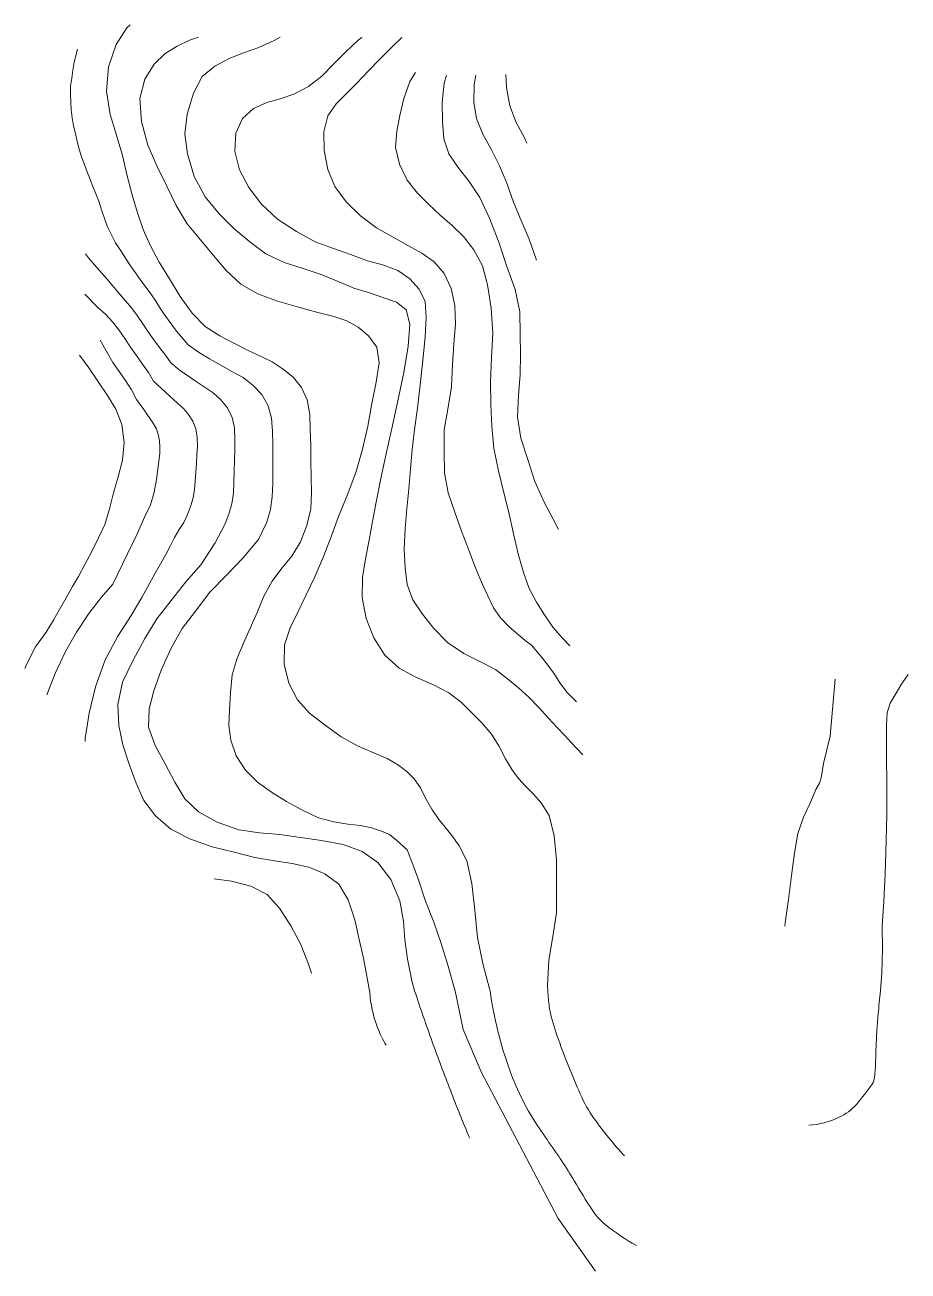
# Model space of a CAD drawing. Header units: inches. Extents: x 115425 to 116786, y 150085 to 152399.
# Drawn here: x 115652.1 to 115742, y 151471.5 to 151598.4 of the extents above; entities that cross this region are included whole.
import ezdxf

# ---------------------------------------------------------------- set-up
doc = ezdxf.new("R2010")
doc.units = ezdxf.units.IN
doc.header["$MEASUREMENT"] = 0
doc.layers.add('Contour', color=7, linetype='Continuous', lineweight=0, true_color=0xbed2ff)

msp = doc.modelspace()

# ---------------------------------------------------------------- linework, layer by layer
at = {"layer": 'Contour'}
for points in [[(115662.82, 151598.38), (115662.48, 151598.1), (115661.38, 151596.38), (115660.6, 151594.13), (115660.4, 151591.63), (115660.77, 151589.27), (115661.43, 151587.16), (115662.03, 151585.07), (115662.51, 151583.02), (115663, 151581.09), (115663.55, 151579.24), (115664.14, 151577.53), (115664.87, 151575.87), (115665.76, 151574.23), (115666.8, 151572.53), (115667.89, 151570.71), (115669.11, 151569.01), (115670.46, 151567.67), (115671.95, 151566.7), (115673.42, 151565.93), (115674.77, 151565.27), (115676.07, 151564.65), (115677.28, 151564.06), (115678.4, 151563.33), (115679.44, 151562.47), (115680.25, 151561.46), (115680.82, 151560.19), (115681.1, 151558.69), (115681.14, 151557.16), (115681.19, 151555.57), (115681.22, 151553.97), (115681.25, 151552.36), (115681.28, 151550.74), (115681.2, 151549.09), (115680.8, 151547.4), (115680.16, 151545.75), (115679.28, 151544.28), (115678.26, 151543.04), (115677.28, 151541.72), (115676.43, 151540.21), (115675.73, 151538.55), (115675.04, 151536.95), (115674.36, 151535.42), (115673.72, 151533.87), (115673.2, 151532.18), (115673.03, 151530.36), (115672.91, 151528.61), (115672.86, 151527.04), (115673.07, 151525.55), (115673.6, 151523.94), (115674.54, 151522.48), (115675.76, 151521.25), (115677.19, 151520.23), (115678.72, 151519.29), (115680.35, 151518.41), (115681.97, 151517.64), (115683.53, 151517.2), (115684.97, 151516.99), (115686.25, 151516.83), (115687.37, 151516.6), (115688.4, 151516.27), (115689.21, 151515.93), (115689.97, 151515.32), (115691, 151514.38), (115691.48, 151513.13), (115692.17, 151511.31), (115692.88, 151509.12), (115693.71, 151506.98), (115694.48, 151504.83), (115695.19, 151502.52), (115695.83, 151500.21), (115695.89, 151500)], [(115669.78, 151597.14), (115668.85, 151596.84), (115667.59, 151596.23), (115666.37, 151595.47), (115665.25, 151594.37), (115664.31, 151592.87), (115663.78, 151590.89), (115663.96, 151588.56), (115664.62, 151586.15), (115665.55, 151583.97), (115666.54, 151581.95), (115667.48, 151579.98), (115668.61, 151578.13), (115669.98, 151576.51), (115671.29, 151574.89), (115672.6, 151573.37), (115674.07, 151571.99), (115675.8, 151570.99), (115677.82, 151570.26), (115679.96, 151569.64), (115681.92, 151569.1), (115683.54, 151568.69), (115684.86, 151568.23), (115686.01, 151567.61), (115687.09, 151566.72), (115687.94, 151565.57), (115688.16, 151563.95), (115687.85, 151561.99), (115687.42, 151559.81), (115687.01, 151557.5), (115686.47, 151555.19), (115685.81, 151552.91), (115684.98, 151550.62), (115684.03, 151548.3), (115683.21, 151546.08), (115682.41, 151544.08), (115681.6, 151542.18), (115680.72, 151540.32), (115679.88, 151538.57), (115679.1, 151536.97), (115678.53, 151535.23), (115678.48, 151533.27), (115678.95, 151531.34), (115679.85, 151529.65), (115681.11, 151528.26), (115682.65, 151527.05), (115684.3, 151525.89), (115685.94, 151524.97), (115687.53, 151524.28), (115688.97, 151523.68), (115690.12, 151522.99), (115691.02, 151522.31), (115691.74, 151521.59), (115692.37, 151520.69), (115692.89, 151519.62), (115693.52, 151518.51), (115694.22, 151517.46), (115694.88, 151516.66), (115695.56, 151515.82), (115696.31, 151514.76), (115697.08, 151513.24), (115697.6, 151510.95), (115697.9, 151508.21), (115698.17, 151505.43), (115698.71, 151502.77), (115699.38, 151500.22), (115699.45, 151500)], [(115678.07, 151597.13), (115677.46, 151596.79), (115675.9, 151596.09), (115674.36, 151595.53), (115672.9, 151594.95), (115671.43, 151594.19), (115670.15, 151593.14), (115669.26, 151591.43), (115668.6, 151589.28), (115668.37, 151587.29), (115668.65, 151585.26), (115669.34, 151582.96), (115670.45, 151580.86), (115671.86, 151579.13), (115673.37, 151577.64), (115674.99, 151576.28), (115676.62, 151575.06), (115678.48, 151574.2), (115680.42, 151573.56), (115682.24, 151572.97), (115683.99, 151572.24), (115685.58, 151571.58), (115687.19, 151571.08), (115688.65, 151570.59), (115689.92, 151570.16), (115690.91, 151569.36), (115691.29, 151567.9), (115691.13, 151565.68), (115690.68, 151562.98), (115690.06, 151560.11), (115689.44, 151557.28), (115688.83, 151554.55), (115688.28, 151552.03), (115687.85, 151549.78), (115687.48, 151547.82), (115687.14, 151545.89), (115686.76, 151543.99), (115686.46, 151542.1), (115686.44, 151540.06), (115686.83, 151537.93), (115687.62, 151535.94), (115688.75, 151534.2), (115690.21, 151532.86), (115691.91, 151531.96), (115693.68, 151531.18), (115695.24, 151530.35), (115696.54, 151529.37), (115697.61, 151528.33), (115698.66, 151527.25), (115699.59, 151526.14), (115700.34, 151524.95), (115701.01, 151523.63), (115701.75, 151522.43), (115702.39, 151521.61), (115703.03, 151520.88), (115703.88, 151520.04), (115704.66, 151519.15), (115705.47, 151517.85), (115705.97, 151515.78), (115706.2, 151513.33), (115706.22, 151510.66), (115706.21, 151507.94), (115705.85, 151505.55), (115705.42, 151503.11), (115705.3, 151500.54), (115705.32, 151500)], [(115686.39, 151597.11), (115686.04, 151596.82), (115684.73, 151595.6), (115683.54, 151594.41), (115682.32, 151593.18), (115680.98, 151592.11), (115679.54, 151591.38), (115678.11, 151590.87), (115676.71, 151590.47), (115675.37, 151589.87), (115674.26, 151588.86), (115673.57, 151587.37), (115673.48, 151585.52), (115673.95, 151583.61), (115674.9, 151581.81), (115676.17, 151580.13), (115677.82, 151578.61), (115679.74, 151577.33), (115681.66, 151576.3), (115683.52, 151575.62), (115685.23, 151574.99), (115686.98, 151574.37), (115688.63, 151573.9), (115690.06, 151573.38), (115691.27, 151572.51), (115692.25, 151571.46), (115692.86, 151570.21), (115692.95, 151568.6), (115692.86, 151566.63), (115692.62, 151564.22), (115692.34, 151561.71), (115692.05, 151559.36), (115691.76, 151557.17), (115691.52, 151555.15), (115691.34, 151553.17), (115691.19, 151551.14), (115690.99, 151549.1), (115690.81, 151547.05), (115690.72, 151544.99), (115690.8, 151543.07), (115691, 151541.4), (115691.59, 151539.84), (115692.56, 151538.36), (115693.74, 151536.9), (115695.13, 151535.47), (115696.77, 151534.36), (115698.48, 151533.51), (115700.01, 151532.73), (115701.24, 151531.78), (115702.34, 151530.85), (115703.41, 151529.9), (115704.41, 151528.85), (115705.4, 151527.76), (115706.27, 151526.84), (115707.07, 151526.02), (115707.68, 151525.32), (115708.91, 151524.04)], [(115690.48, 151597.11), (115689.53, 151596.19), (115688.27, 151594.93), (115687.03, 151593.67), (115685.88, 151592.46), (115684.79, 151591.38), (115683.77, 151590.35), (115682.95, 151589.11), (115682.53, 151587.48), (115682.55, 151585.6), (115682.93, 151583.67), (115683.66, 151581.94), (115684.8, 151580.36), (115686.25, 151578.93), (115687.88, 151577.71), (115689.52, 151576.79), (115691.07, 151575.91), (115692.49, 151575.14), (115693.76, 151574.26), (115694.78, 151573.07), (115695.5, 151571.55), (115695.87, 151569.79), (115695.94, 151567.92), (115695.77, 151565.91), (115695.62, 151563.78), (115695.52, 151561.53), (115695.14, 151559.26), (115694.77, 151557.13), (115694.77, 151554.92), (115694.82, 151552.75), (115695.17, 151550.71), (115695.85, 151548.74), (115696.55, 151546.83), (115697.26, 151544.98), (115697.89, 151543.24), (115698.57, 151541.64), (115699.21, 151540.25), (115699.79, 151539.01), (115700.51, 151537.99), (115701.41, 151537.08), (115703.03, 151535.69), (115703.66, 151535.21), (115704.78, 151533.88), (115705.95, 151532.35), (115706.57, 151531.38), (115707.3, 151530.4), (115708.25, 151529.45)], [(115691.77, 151500), (115691.5, 151501.03), (115691.05, 151503.24), (115690.77, 151505.19), (115690.65, 151507.11), (115690.27, 151509.18), (115689.34, 151511.35), (115688.04, 151513.09), (115686.43, 151514.21), (115684.48, 151514.91), (115682.3, 151515.3), (115680.15, 151515.62), (115678.05, 151515.93), (115675.98, 151516.11), (115673.87, 151516.39), (115671.67, 151517.17), (115669.77, 151518.22), (115668.39, 151519.55), (115667.37, 151521.27), (115666.38, 151523.13), (115665.37, 151525), (115664.68, 151526.85), (115664.75, 151528.71), (115665.23, 151530.56), (115665.98, 151532.67), (115666.98, 151534.92), (115668.12, 151536.91), (115669.46, 151538.67), (115670.93, 151540.61), (115672.66, 151542.38), (115674.27, 151544.07), (115675.86, 151545.98), (115676.74, 151547.73), (115677.1, 151549.02), (115677.28, 151550.33), (115677.32, 151551.66), (115677.32, 151553), (115677.32, 151554.33), (115677.32, 151555.66), (115677.3, 151556.99), (115677.2, 151558.32), (115676.87, 151559.59), (115676.23, 151560.73), (115675.33, 151561.67), (115674.3, 151562.46), (115673.17, 151563.1), (115672.03, 151563.72), (115670.9, 151564.37), (115669.78, 151565.05), (115668.71, 151565.81), (115667.52, 151567.2), (115666.43, 151568.69), (115665.91, 151569.46), (115665.42, 151570.24), (115664.9, 151571), (115663.82, 151572.47), (115662.78, 151573.96), (115661.79, 151575.46), (115661.32, 151576.2), (115660.9, 151577), (115660.52, 151577.82), (115660.19, 151578.67), (115659.88, 151579.54), (115659.62, 151580.42), (115659.02, 151581.92), (115658.43, 151583.42), (115658.15, 151584.18), (115657.87, 151584.94), (115657.63, 151585.73), (115657.41, 151586.52), (115657.23, 151587.32), (115657.05, 151588.11), (115656.89, 151588.91), (115656.82, 151589.72), (115656.78, 151590.53), (115656.75, 151591.34), (115656.74, 151592.15), (115656.86, 151592.96), (115656.98, 151593.77), (115657.11, 151594.58), (115657.45, 151595.9)], [(115691.85, 151593.55), (115691.28, 151592.62), (115690.67, 151590.9), (115690.28, 151589.15), (115689.96, 151587.55), (115689.84, 151585.9), (115690.23, 151584.19), (115691.02, 151582.56), (115692.06, 151581.24), (115693.23, 151580.1), (115694.37, 151579), (115695.59, 151577.94), (115696.75, 151576.84), (115697.8, 151575.48), (115698.67, 151573.85), (115699.2, 151571.91), (115699.56, 151569.54), (115699.75, 151567), (115699.61, 151564.49), (115699.49, 151562.07), (115699.54, 151559.72), (115699.62, 151557.47), (115699.85, 151555.26), (115700.32, 151552.95), (115700.87, 151550.71), (115701.38, 151548.59), (115701.84, 151546.56), (115702.31, 151544.52), (115702.85, 151542.6), (115703.42, 151540.97), (115704.17, 151539.59), (115704.99, 151538.3), (115705.83, 151537.05), (115706.82, 151535.92), (115707.56, 151535.13)], [(115695.03, 151593.25), (115694.78, 151592.46), (115694.58, 151590.5), (115694.62, 151588.56), (115694.73, 151586.78), (115695.27, 151585.26), (115696.21, 151583.85), (115697.31, 151582.42), (115698.4, 151580.8), (115699.41, 151578.71), (115700.35, 151576.24), (115701.17, 151573.77), (115702, 151571.44), (115702.48, 151569.15), (115702.53, 151566.9), (115702.54, 151564.82), (115702.5, 151562.77), (115702.35, 151560.64), (115702.25, 151558.44), (115702.6, 151556.3), (115703.28, 151554.12), (115704.01, 151551.87), (115704.91, 151549.84), (115705.88, 151548.03), (115706.43, 151547)], [(115698.01, 151593.28), (115697.83, 151592.31), (115697.8, 151590.53), (115698.08, 151588.86), (115698.71, 151587.27), (115699.58, 151585.73), (115700.41, 151584.04), (115701.16, 151582.25), (115701.85, 151580.34), (115702.62, 151578.47), (115703.43, 151576.56), (115704.18, 151574.42)], [(115701.06, 151593.33), (115701.11, 151592.02), (115701.47, 151590.14), (115702.11, 151588.45), (115702.97, 151586.87), (115703.2, 151586.35)], [(115687.19, 151500), (115686.9, 151501.51), (115686.55, 151503.33), (115686.14, 151505.23), (115685.7, 151507.24), (115685.02, 151509.26), (115684.04, 151510.88), (115682.64, 151511.92), (115681, 151512.59), (115679.31, 151512.98), (115677.49, 151513.23), (115675.5, 151513.59), (115673.41, 151514.11), (115671.16, 151514.68), (115668.87, 151515.47), (115666.96, 151516.48), (115665.4, 151517.84), (115664.2, 151519.4), (115663.42, 151521.17), (115662.71, 151523.09), (115662.08, 151525.05), (115661.65, 151527.04), (115661.54, 151529.17), (115662.04, 151531.43), (115663.11, 151533.68), (115664.32, 151535.88), (115665.51, 151537.88), (115667, 151539.77), (115668.49, 151541.67), (115670, 151543.39), (115671.48, 151545.62), (115672.44, 151547.51), (115672.85, 151548.54), (115673.15, 151549.61), (115673.32, 151550.7), (115673.38, 151551.81), (115673.41, 151552.92), (115673.44, 151554.02), (115673.46, 151555.13), (115673.48, 151556.24), (115673.42, 151557.34), (115673.18, 151558.41), (115672.71, 151559.38), (115672.05, 151560.19), (115671.26, 151560.9), (115669.53, 151562.06), (115667.8, 151563.27), (115666.96, 151563.95), (115666.41, 151564.75), (115665.79, 151565.52), (115665.21, 151566.32), (115664.64, 151567.13), (115664.09, 151567.95), (115663.54, 151568.78), (115662.96, 151569.57), (115661.68, 151571.04), (115660.42, 151572.52), (115659.18, 151573.96), (115658.56, 151574.67), (115658.28, 151575.08)], [(115658.19, 151570.96), (115659.53, 151569.61), (115660.29, 151568.91), (115661.01, 151568.14), (115661.66, 151567.32), (115662.26, 151566.45), (115662.85, 151565.57), (115663.45, 151564.7), (115664.07, 151563.84), (115664.68, 151562.99), (115665.2, 151562.09), (115666.44, 151560.95), (115667.63, 151559.87), (115668.23, 151559.33), (115668.76, 151558.71), (115669.19, 151558.02), (115669.49, 151557.23), (115669.63, 151556.37), (115669.65, 151555.48), (115669.61, 151554.6), (115669.55, 151553.72), (115669.5, 151552.83), (115669.44, 151551.95), (115669.36, 151551.07), (115669.21, 151550.2), (115668.97, 151549.34), (115668.65, 151548.51), (115668.26, 151547.72), (115667.79, 151546.98), (115667.33, 151546.17), (115666.91, 151545.36), (115666.44, 151544.46), (115665.35, 151542.54), (115663.99, 151540.05), (115662.92, 151538.24), (115661.57, 151536.12), (115660.28, 151533.71), (115659.29, 151530.97), (115658.63, 151528.27), (115658.24, 151525.71), (115658.22, 151525.41)], [(115659.76, 151566.29), (115661.06, 151564.01), (115661.7, 151563.08), (115662.34, 151562.16), (115662.96, 151561.23), (115663.45, 151560.23), (115664.21, 151559.23), (115665.19, 151557.76), (115665.48, 151557.23), (115665.67, 151556.66), (115665.8, 151556.05), (115665.84, 151555.39), (115665.83, 151554.73), (115665.67, 151553.41), (115665.5, 151552.1), (115665.26, 151550.79), (115664.87, 151549.52), (115664.32, 151548.32), (115663.56, 151546.63), (115661.03, 151541.41), (115659.89, 151540.11), (115658.6, 151538.43), (115657.35, 151536.55), (115656.22, 151534.56), (115655.16, 151532.33), (115654.34, 151530.16)], [(115652.1, 151532.83), (115652.21, 151533.16), (115653.19, 151535.05), (115654.26, 151536.55), (115655.02, 151537.74), (115655.63, 151538.83), (115656.42, 151540.26), (115656.95, 151541.17), (115657.54, 151542.21), (115658.18, 151543.42), (115658.91, 151544.76), (115659.58, 151546.13), (115660.23, 151547.5), (115660.7, 151549.09), (115661.13, 151550.71), (115661.6, 151552.36), (115662.02, 151554.04), (115662.21, 151555.84), (115661.95, 151557.68), (115661.36, 151559.26), (115660.52, 151560.64), (115659.58, 151562), (115658.6, 151563.46), (115657.65, 151564.74)], [(115729.45, 151506.59), (115729.49, 151506.92), (115729.82, 151509.32), (115730.15, 151511.76), (115730.44, 151514.02), (115730.78, 151516.03), (115731.37, 151517.7), (115732.05, 151519.1), (115732.62, 151520.5), (115732.98, 151521.16), (115733.15, 151521.69), (115733.41, 151523.15), (115734.07, 151525.93), (115734.6, 151531.74)], [(115742.01, 151532.23), (115741.27, 151531.13), (115740.81, 151530.32), (115740.19, 151529.29), (115739.89, 151528.32), (115739.82, 151527.1), (115739.85, 151517.92), (115739.74, 151514.13), (115739.66, 151511.91), (115739.53, 151509.11), (115739.36, 151506.62), (115739.39, 151504.23), (115739.33, 151501.85), (115739.19, 151500)], [(115671.35, 151511.4), (115673.14, 151511.17), (115675.11, 151510.66), (115676.76, 151509.83), (115678, 151508.43), (115679.16, 151506.63), (115680.18, 151504.73), (115680.98, 151502.73), (115681.27, 151501.79)], [(115695.89, 151500), (115696.71, 151496.08), (115698.55, 151491.75), (115706.38, 151476.82), (115710.19, 151471.46)]]:
    msp.add_lwpolyline(points, dxfattribs=at)
for points in [[(115687.2, 151500, 0.039752), (115687.46, 151498.07, 0.039752), (115688.02, 151496.2, 0.019651), (115688.41, 151495.32, 0.019651), (115688.86, 151494.47)], [(115691.77, 151500, 0.003135), (115692.65, 151497.4, 0.003135), (115693.56, 151494.82, 0.006034), (115695.41, 151489.87, 0.006034), (115697.38, 151484.98)], [(115699.45, 151500, 0.050335), (115701.45, 151491.92, 0.063358), (115704.47, 151485.99, 0.002432), (115706.04, 151483.72, -0.005489), (115706.73, 151482.71, -0.012477), (115708.02, 151480.64, 0.008731), (115709.84, 151477.69, 0.080561), (115711.17, 151476.21, 0.041575), (115714.35, 151474.05)], [(115705.32, 151500, 0.008895), (115705.48, 151498.38, 0.029406), (115705.6, 151497.72, 0.029526), (115706.41, 151495.04, 0.013816), (115708.63, 151489.5, 0.052961), (115710.06, 151486.97, 0.031383), (115713.15, 151483.18)], [(115739.19, 151500, 0.003474), (115738.96, 151497.61, 0.005946), (115738.83, 151495.83, 0.009703), (115738.7, 151492.82, -0.018189), (115738.6, 151491.21, -0.123369), (115738.35, 151490.51, -0.034536), (115736.75, 151488.44, -0.100905), (115734.99, 151487.12, -0.093558), (115731.91, 151486.31)]]:
    msp.add_lwpolyline(points, format="xyb", dxfattribs=at)

doc.saveas('drawing.dxf')
